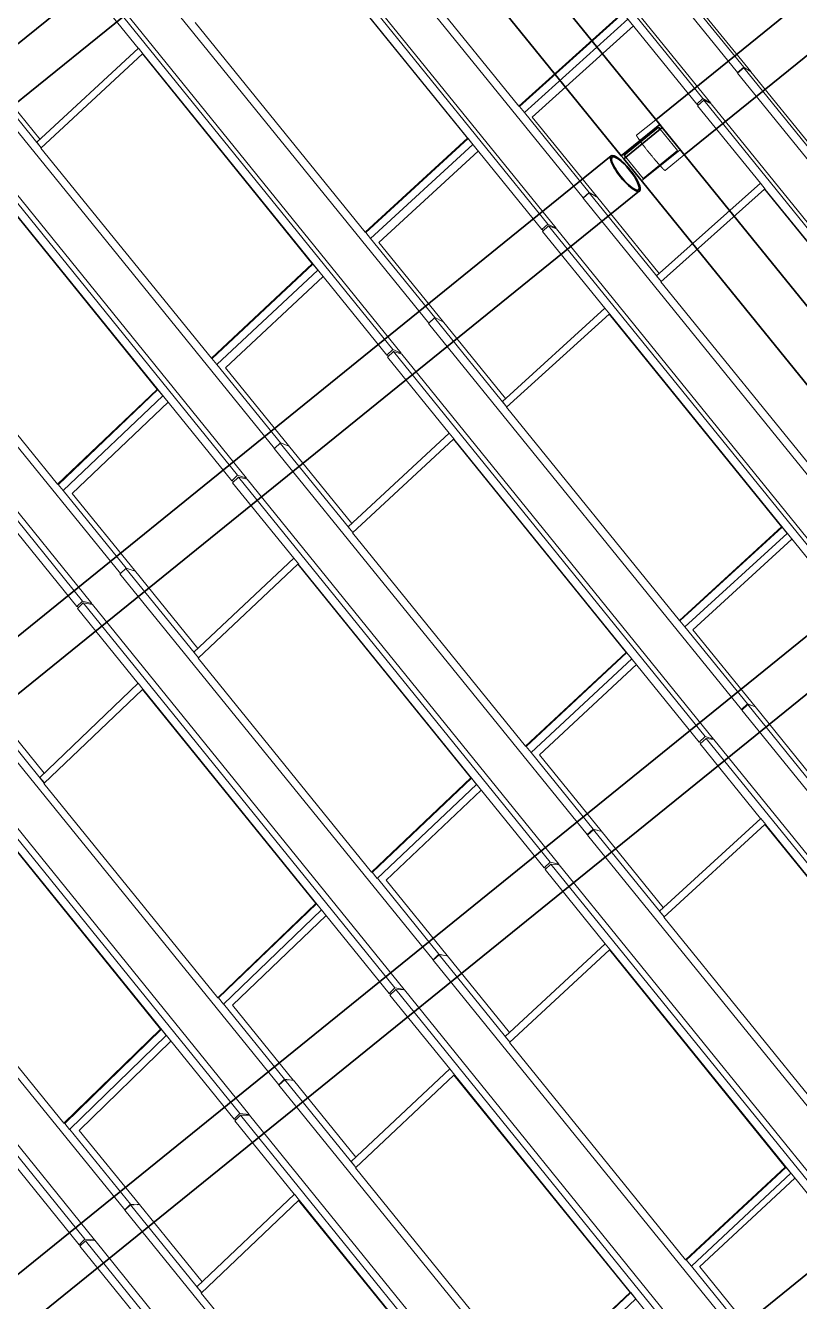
# Model space of a CAD drawing. Header units: millimetres. Extents: x 834681283 to 835686922, y 817551134 to 819407044.
# Drawn here: x 835555732 to 835560409, y 818160300 to 818168017 of the extents above; entities that cross this region are included whole.
import ezdxf

# ---------------------------------------------------------------- set-up
doc = ezdxf.new("R2010")
doc.units = ezdxf.units.MM
doc.header["$LTSCALE"] = 1200
doc.header["$MEASUREMENT"] = 0
doc.linetypes.add('P01-MAGP-P-RF$0$P01_MS_01_N1-FloorPlan-PART2OFUPPERROOFSETTINGOUT$0$BH DASHED2', pattern=[3, 2, -1])
doc.linetypes.add('P01-MAGP-P-RF$0$PHANTOM', pattern=[2.5, 1.25, -0.25, 0.25, -0.25, 0.25, -0.25])
doc.layers.add('P01-MAAN-P-EVA$0$HATCH', color=9, linetype='Continuous')
for name, color, linetype, lineweight in [('P01-MAGP-P-RF$0$MMH053__', 253, 'P01-MAGP-P-RF$0$PHANTOM', 40), ('P01-MAGP-P-RF$0$P01_MS_01_N1-FloorPlan-PART2OFUPPERROOFSETTINGOUT$0$S-BEAM', 253, 'Continuous', 35), ('P01-MAGP-P-RF$0$P01_MS_01_N1-FloorPlan-PART2OFUPPERROOFSETTINGOUT$0$S-BEAM-HIDN', 253, 'P01-MAGP-P-RF$0$P01_MS_01_N1-FloorPlan-PART2OFUPPERROOFSETTINGOUT$0$BH DASHED2', 18), ('P01-MAGP-P-RF$0$ROOF MESH HALF TONE$0$A-GLAZ', 253, 'Continuous', 9), ('P01-MAGP-P-RF$0$ROOF MESH HALF TONE$0$A-MASS', 253, 'Continuous', 9)]:
    doc.layers.add(name, color=color, linetype=linetype, lineweight=lineweight)

# ---------------------------------------------------------------- blocks, each defined once
blk = doc.blocks.new('P01-MAAN-P-EVA')
at = {"layer": 'P01-MAAN-P-EVA$0$HATCH', "ltscale": 0.1}
h = blk.add_hatch(dxfattribs=at)
h.set_pattern_fill('_USER', color=240, scale=1000, angle=45, pattern_type=0)
h.set_pattern_definition([(45, (305980.4, 20741.3), (-707.1067812, 707.1067812), [])])
edge = h.paths.add_edge_path()
edge.add_arc((835502969.3, 818186018.3), 4500, 18.1416, 95.30201, ccw=False)
edge.add_line((835507245.6, 818187419.4), (835513826.1, 818167335.8))
edge.add_line((835513826.1, 818167335.8), (835519853.5, 818081117.4))
edge.add_line((835519853.5, 818081117.4), (835555459.1, 818083606.6))
edge.add_line((835555459.1, 818083606.6), (835554354.4, 818076435.4))
edge.add_line((835554354.4, 818076435.4), (835558875.4, 818029487.4))
edge.add_line((835558875.4, 818029487.4), (835556388.4, 818026956.4))
edge.add_line((835556388.4, 818026956.4), (835549241.4, 818025790.4))
edge.add_line((835549241.4, 818025790.4), (835542188.5, 818025211.5))
edge.add_line((835542188.5, 818025211.5), (835547193.3, 818041026.5))
edge.add_line((835547193.3, 818041026.5), (835547200.6, 818060157.3))
edge.add_line((835547200.6, 818060157.3), (835535036.1, 818059317.4))
edge.add_line((835535036.1, 818059317.4), (835534275.3, 818070335.1))
edge.add_line((835534275.3, 818070335.1), (835535439, 818078697.5))
edge.add_line((835535439, 818078697.5), (835516606.1, 818077380.9))
edge.add_line((835516606.1, 818077380.9), (835515458.7, 818093794.4))
edge.add_line((835515458.7, 818093794.4), (835500714.4, 818090319.3))
edge.add_line((835500714.4, 818090319.3), (835485194.4, 818159526.3))
edge.add_line((835485194.4, 818159526.3), (835497824.4, 818169113.3))
edge.add_line((835497824.4, 818169113.3), (835508718.9, 818171681.2))
edge.add_line((835508718.9, 818171681.2), (835502553.5, 818190499))
blk = doc.blocks.new('P01-MAGP-P-RF$0$P01_MS_01_N1-FloorPlan-PART2OFUPPERROOFSETTINGOUT$0$Circular Hollow Sections - CHS273x10_PSB97-8447235-PART 2 OF  UPPER ROOF SETTING OUT')
at = {"layer": 'P01-MAGP-P-RF$0$P01_MS_01_N1-FloorPlan-PART2OFUPPERROOFSETTINGOUT$0$S-BEAM'}
for p, q in [((31760.4, 51143.9), (24712.4, 46208.8)), ((24869, 45985.2), (31916.9, 50920.3))]:
    blk.add_line(p, q, dxfattribs=at)
for centre, major_axis, start_param, end_param in [((31838.7, 51032.1), (-78.3, 111.8), 0, 3.141593), ((31838.7, 51032.1), (-72.6, 103.6), 0, 3.141593), ((31838.7, 51032.1), (-78.3, 111.8), 3.141593, 6.283185), ((31838.7, 51032.1), (-72.6, 103.6), 3.141593, 6.283185), ((24790.7, 46097), (-78.3, 111.8), 0, 3.141593)]:
    blk.add_ellipse(centre, major_axis=major_axis, ratio=0.273097, start_param=start_param, end_param=end_param, dxfattribs=at)
blk = doc.blocks.new('P01-MAGP-P-RF$0$P01_MS_01_N1-FloorPlan-PART2OFUPPERROOFSETTINGOUT$0$Circular Hollow Sections - CHS273x10_PSB97-8466869-PART 2 OF  UPPER ROOF SETTING OUT')
at = {"layer": 'P01-MAGP-P-RF$0$P01_MS_01_N1-FloorPlan-PART2OFUPPERROOFSETTINGOUT$0$S-BEAM'}
for p, q in [((33522, 48715.1), (26453.1, 43765.4)), ((26609.7, 43541.8), (33678.6, 48491.4))]:
    blk.add_line(p, q, dxfattribs=at)
for centre, major_axis, start_param, end_param in [((33723.1, 48689.3), (-78.3, 111.8), 1.024472, 1.253556), ((33723.1, 48689.3), (-72.6, 103.6), 0.979495, 1.22898), ((33723.1, 48689.3), (-72.6, 103.6), 5.054205, 5.303691), ((33723.1, 48689.3), (-78.3, 111.8), 5.02963, 5.258714), ((26531.4, 43653.6), (-78.3, 111.8), 0, 3.141593)]:
    blk.add_ellipse(centre, major_axis=major_axis, ratio=0.284904, start_param=start_param, end_param=end_param, dxfattribs=at)
at = {"layer": 'P01-MAGP-P-RF$0$P01_MS_01_N1-FloorPlan-PART2OFUPPERROOFSETTINGOUT$0$S-BEAM-HIDN'}
for p, q in [((33644.8, 48801.1), (33522, 48715.1)), ((33678.6, 48491.5), (33801.4, 48577.4))]:
    blk.add_line(p, q, dxfattribs=at)
for major_axis, start_param, end_param in [((-78.3, 111.8), 0, 1.024107), ((-72.6, 103.6), 0, 0.979101), ((-78.3, 111.8), 5.259078, 6.283185), ((-72.6, 103.6), 5.304084, 6.283185), ((-78.3, 111.8), 1.25392, 3.141593), ((-72.6, 103.6), 1.229374, 3.141593), ((-72.6, 103.6), 3.141593, 5.053811), ((-78.3, 111.8), 3.141593, 5.029265)]:
    blk.add_ellipse((33723.1, 48689.3), major_axis=major_axis, ratio=0.284904, start_param=start_param, end_param=end_param, dxfattribs=at)
blk = doc.blocks.new('P01-MAGP-P-RF$0$ROOF MESH HALF TONE')
at = {"layer": 'P01-MAGP-P-RF$0$ROOF MESH HALF TONE$0$A-GLAZ', "lineweight": 5}
for p, q in [((29113.9, 56513.1), (30838.2, 54051.6)), ((28901.5, 56362.8), (30618.1, 53909.7)), ((30663.5, 53878.3), (28947, 56331.4)), ((28129.8, 55822.8), (29854.7, 53361)), ((29243, 55788.4), (30579, 53879.2)), ((27914.8, 55670.5), (29630.4, 53218.1)), ((29678.3, 53189.7), (27962.7, 55642)), ((29506.4, 53941.5), (28573.2, 55273.4)), ((27145.8, 55132.6), (28871.7, 52670)), ((28249, 55103.3), (29182, 53769.6)), ((28253, 55100.9), (29591.7, 53187.4)), ((26889.3, 54946.9), (27235.7, 54451.5)), ((26927.5, 54977.8), (28642.4, 52525.8)), ((28692.7, 52500.5), (26977.9, 54952.6)), ((28525.7, 53246.2), (27589.7, 54581.7)), ((30517.9, 54595.5), (30877.7, 54081.9)), ((30560.9, 54561.7), (30918.1, 54051.8)), ((26162.2, 54442.2), (27888.8, 51979.3)), ((26203.3, 54469.1), (26608.2, 53891.5)), ((26250.3, 54448.5), (26604.8, 53942.9)), ((26584.6, 53926.6), (27236.3, 54451.9)), ((26606.4, 53890), (27258.2, 54415.3)), ((27263.1, 54413.7), (27236.3, 54451.9)), ((27262.5, 54413.2), (27258.2, 54415.3)), ((27258.2, 54415.3), (28193.7, 53077.6)), ((27260.7, 54411.8), (27263.1, 54413.7)), ((27262.5, 54413.2), (28604.1, 52494.8)), ((30170, 54460.8), (29506.4, 53941.5)), ((29510.3, 53938.8), (30173.9, 54458.1)), ((29536.4, 53900.5), (30200, 54419.7)), ((30230.6, 54377), (29582.2, 53869.7)), ((25939.8, 54285), (27654.3, 51832.9)), ((27707, 51811), (25992.6, 54263.1)), ((30838.2, 54051.6), (30877.7, 54081.9)), ((30877.8, 54078.7), (30838.4, 54048.6)), ((30838.4, 54048.6), (32561, 51589.2)), ((30877.7, 54081.9), (30918.1, 54050.3)), ((30893.8, 54068), (30877.8, 54078.7)), ((30877.8, 54078.7), (31272.6, 53515.1)), ((30918.4, 54051.6), (30915.5, 54053.6)), ((30918.4, 54051.6), (31261.8, 53561.3)), ((26584.6, 53926.6), (26608.8, 53891.9)), ((27545.4, 52550.6), (26606.4, 53890)), ((29510.3, 53938.8), (29506.4, 53941.5)), ((29509.8, 53938.5), (29510.2, 53938.8)), ((29509.8, 53938.5), (29536.4, 53900.5)), ((29536.9, 53900.8), (29893.8, 53391.5)), ((29582.2, 53869.7), (29936, 53364.7)), ((30579, 53879.2), (30618.1, 53909.7)), ((30588.6, 53872.5), (30579, 53879.2)), ((30622.6, 53898.9), (30583.5, 53868.6)), ((30583.5, 53868.6), (30929.3, 53374.6)), ((30618.1, 53909.7), (30663.5, 53878.3)), ((30666, 53874.2), (30622.6, 53898.9)), ((30622.6, 53898.9), (32340.8, 51444)), ((32384.2, 51419.3), (30666, 53874.2)), ((25179.1, 53751.8), (26906.1, 51288.9)), ((26267.2, 53727), (27205.5, 52385)), ((26271.7, 53725.2), (27616.5, 51801.8)), ((29182, 53769.6), (28525.7, 53246.2)), ((28529.8, 53243.8), (29186, 53767.2)), ((28555.9, 53205.2), (29212.2, 53728.6)), ((29186, 53767.2), (29182, 53769.6)), ((29212.2, 53728.6), (29185.5, 53766.8)), ((29242.4, 53686.6), (28604.2, 53177.5)), ((24952, 53592.1), (26666.4, 51139.7)), ((26721.3, 51121.1), (25007, 53573.5)), ((29893.1, 53388.9), (29854.1, 53358.6)), ((29854.1, 53358.6), (31577.4, 50898.6)), ((29854.7, 53361), (29893.8, 53391.5)), ((29903.8, 53382.9), (29893.1, 53388.9)), ((29893.1, 53388.9), (30289.5, 52823.1)), ((29893.8, 53391.5), (29935.9, 53362.6)), ((29936.4, 53364.6), (29932.8, 53366.5)), ((29936.4, 53364.6), (30281.6, 52871.7)), ((30265, 52858.8), (30929.6, 53374.8)), ((30288.1, 52822), (30952.7, 53338)), ((30956.7, 53336.1), (30929.6, 53374.8)), ((30956.4, 53335.9), (30952.7, 53338)), ((30952.7, 53338), (31901.1, 51982.7)), ((30956.5, 53335.7), (30956.4, 53335.9)), ((30956.5, 53335.6), (32301.7, 51413.6)), ((26565.5, 51855.2), (25623.3, 53198.8)), ((28529.8, 53243.8), (28525.7, 53246.2)), ((28529.2, 53243.3), (28529.7, 53243.8)), ((28529.2, 53243.3), (28555.9, 53205.2)), ((28556.5, 53205.6), (28910.4, 52700.8)), ((28604.2, 53177.5), (28954.3, 52678)), ((29591.7, 53187.4), (29630.4, 53218.1)), ((29602.7, 53180.8), (29591.7, 53187.4)), ((29634.9, 53206.3), (29596.3, 53175.7)), ((29596.3, 53175.7), (29938.9, 52686.2)), ((29630.4, 53218.1), (29678.3, 53189.7)), ((29681.3, 53184.6), (29634.9, 53206.3)), ((29634.9, 53206.3), (31352.2, 50752)), ((29678.3, 53189.7), (29675.4, 53187.4)), ((31398.6, 50730.3), (29681.3, 53184.6)), ((25281, 53036.8), (26629.1, 51108.5)), ((28193.7, 53077.6), (27545.4, 52550.6)), ((27549.7, 52548.5), (28198, 53075.5)), ((27575.9, 52509.7), (28224.2, 53036.8)), ((28198, 53075.5), (28193.7, 53077.6)), ((28224.2, 53036.8), (28197.4, 53075)), ((28254.1, 52995.4), (27626.7, 52485.3)), ((30265, 52858.8), (30289.9, 52823.3)), ((31238.1, 51465.9), (30288.1, 52822)), ((28870, 52668.5), (30594.2, 50208)), ((28871.7, 52670), (28910.4, 52700.8)), ((28908.6, 52699.1), (28888.7, 52683.3)), ((28908.6, 52699.1), (29306.7, 52131)), ((28910.4, 52700.8), (28954.4, 52674.9)), ((28954.7, 52677.8), (28950.6, 52679.7)), ((28954.7, 52677.8), (29301.8, 52182.4)), ((29282.2, 52166.9), (29939.2, 52686.5)), ((29305, 52129.6), (29962, 52649.2)), ((29966.4, 52647.7), (29939.2, 52686.5)), ((29966, 52647.4), (29962, 52649.2)), ((29962, 52649.2), (30911.8, 51291.9)), ((29966.2, 52647.1), (29966, 52647.4)), ((29966.2, 52647.1), (31313.6, 50721.4)), ((27549.7, 52548.5), (27545.4, 52550.6)), ((27549.1, 52548), (27549.7, 52548.4)), ((27549.1, 52548), (27575.9, 52509.7)), ((27576.6, 52510.2), (27927, 52010.3)), ((27626.7, 52485.3), (27973.1, 51991.2)), ((28604.1, 52494.8), (28642.4, 52525.8)), ((28616.2, 52488.8), (28604.1, 52494.8)), ((28646.8, 52513.5), (28608.7, 52482.7)), ((28608.7, 52482.7), (28948.1, 51997.5)), ((28642.4, 52525.8), (28692.7, 52500.5)), ((28696, 52495), (28646.8, 52513.5)), ((28646.8, 52513.5), (30363.6, 50059.3)), ((28692.7, 52500.5), (28689.1, 52497.6)), ((30412.8, 50040.8), (28696, 52495)), ((27205.5, 52385), (26565.5, 51855.2)), ((26570, 51853.3), (27210, 52383.1)), ((26596.2, 51814.4), (27236.3, 52344.3)), ((27210, 52383.1), (27205.5, 52385)), ((27236.3, 52344.3), (27209.4, 52382.6)), ((27265.7, 52303.5), (26649.4, 51793.3)), ((29282.2, 52166.9), (29307.1, 52131.3)), ((30256.8, 50771.3), (29305, 52129.6)), ((27886.5, 51978.4), (29611.2, 49517.6)), ((27888.8, 51979.3), (27927, 52010.3)), ((27925, 52008.6), (28324, 51439.3)), ((27927, 52010.3), (27970.9, 51988.6)), ((27973.5, 51991.1), (27968.5, 51992.9)), ((27973.5, 51991.1), (28322.2, 51493.6)), ((28299.5, 51475.3), (28948.5, 51997.9)), ((28322, 51437.7), (28971.1, 51960.2)), ((28975.7, 51959), (28948.5, 51997.9)), ((28975.3, 51958.7), (28971.1, 51960.2)), ((28971.1, 51960.2), (29922.4, 50600.3)), ((28973.3, 51957.1), (28975.7, 51959)), ((28975.5, 51958.3), (28975.3, 51958.7)), ((28975.5, 51958.3), (30325.5, 50028.6)), ((26570, 51853.3), (26565.5, 51855.2)), ((26569.3, 51852.8), (26569.9, 51853.3)), ((26569.3, 51852.8), (26596.2, 51814.4)), ((26596.9, 51814.9), (26943.9, 51320)), ((26649.4, 51793.3), (26992.2, 51304.5)), ((27616.5, 51801.8), (27654.3, 51832.9)), ((27629.2, 51796.5), (27616.5, 51801.8)), ((27658.5, 51820.6), (27620.9, 51789.7)), ((27620.9, 51789.7), (27957.4, 51308.6)), ((27654.3, 51832.9), (27707, 51811)), ((27710.4, 51805.2), (27658.5, 51820.6)), ((27658.5, 51820.6), (29375, 49366.3)), ((27707, 51811), (27702.8, 51807.5)), ((29426.9, 49351), (27710.4, 51805.2)), ((28299.5, 51475.3), (28324.5, 51439.6)), ((29275.8, 50076.8), (28322, 51437.7)), ((26943.9, 51320), (26991.1, 51300.8)), ((26903.5, 51288.4), (28628.5, 48827.6)), ((26906.1, 51288.9), (26941.8, 51318.3)), ((26941.8, 51318.3), (27341.5, 50748.1)), ((26992.7, 51304.4), (26986.7, 51306.1)), ((26992.7, 51304.4), (27342.6, 50805.3)), ((27316.9, 50784.3), (27957.8, 51308.9)), ((27339.3, 50746.3), (27980.2, 51270.9)), ((27985.1, 51270), (27957.8, 51308.9)), ((27984.6, 51269.6), (27980.2, 51270.9)), ((27980.2, 51270.9), (28933.3, 49908.2)), ((27982.4, 51267.8), (27985.1, 51270)), ((27984.9, 51269.3), (27984.6, 51269.6)), ((27984.9, 51269.2), (29337.4, 49335.5)), ((30911.8, 51291.9), (30256.8, 50771.3)), ((30260.7, 50769.5), (30915.7, 51290.1)), ((30287.5, 50730.4), (30942.5, 51250.9)), ((30915.7, 51290.1), (30911.8, 51291.9)), ((30942.5, 51250.9), (30915.3, 51289.7)), ((30969.1, 51213.8), (30334.1, 50709.2)), ((26629.1, 51108.5), (26666.4, 51139.7)), ((26642, 51104.1), (26629.1, 51108.5)), ((26670.3, 51127.7), (26633.1, 51096.8)), ((26633.1, 51096.8), (26967, 50619.4)), ((26666.4, 51139.7), (26721.3, 51121.1)), ((26724.5, 51115.4), (26670.3, 51127.7)), ((26670.3, 51127.7), (28386.8, 48673.3)), ((26721.3, 51121.1), (26716.6, 51117.2)), ((28441, 48661), (26724.5, 51115.4)), ((27316.9, 50784.3), (27342, 50748.5)), ((28295.2, 49382.7), (27339.3, 50746.3)), ((30260.7, 50769.5), (30256.8, 50771.3)), ((30260.3, 50769.2), (30260.7, 50769.4)), ((30260.3, 50769.2), (30287.5, 50730.4)), ((30287.9, 50730.7), (30632.8, 50238.5)), ((30334.2, 50709.2), (30676.7, 50220.4)), ((25958.9, 50628.5), (26359.2, 50057.5)), ((25921, 50598.6), (27646.1, 48138)), ((26012.1, 50617.7), (26362.8, 50117.4)), ((26334.5, 50093.8), (26967.4, 50619.7)), ((26356.7, 50055.5), (26989.7, 50581.4)), ((26994.8, 50580.7), (26967.4, 50619.7)), ((26994.3, 50580.3), (26989.7, 50581.4)), ((26989.7, 50581.4), (27944.7, 49215.7)), ((26994.3, 50580.3), (28349.6, 48642.4)), ((29922.4, 50600.3), (29275.8, 50076.8)), ((29280, 50075.3), (29926.6, 50598.7)), ((29306.8, 50036), (29953.4, 50559.5)), ((29926.6, 50598.7), (29922.4, 50600.3)), ((29953.4, 50559.5), (29926.2, 50598.4)), ((29979.7, 50522.8), (29356.3, 50018.1)), ((25682.3, 50435.1), (27398.9, 47980.4)), ((27455.2, 47970.9), (25738.7, 50425.6)), ((30594.2, 50208), (30632.8, 50238.5)), ((30597.9, 50206.2), (30594.2, 50208)), ((30633.7, 50234.3), (30595, 50204)), ((30595, 50204), (32317.7, 47745)), ((30632.8, 50238.5), (30673.2, 50219.9)), ((30656.8, 50226.8), (30633.7, 50234.3)), ((30633.7, 50234.3), (31021.8, 49680.3)), ((30677.1, 50220.2), (30671.1, 50222.2)), ((30677.1, 50220.2), (31017.7, 49734.1)), ((26334.5, 50093.8), (26359.6, 50057.9)), ((27314.6, 48689.2), (26356.7, 50055.5)), ((29280, 50075.3), (29275.8, 50076.8)), ((29279.6, 50074.9), (29280, 50075.2)), ((29279.6, 50074.9), (29306.8, 50036)), ((29307.3, 50036.4), (29649.3, 49548.4)), ((29356.4, 50018.1), (29695.8, 49533.7)), ((30325.5, 50028.6), (30363.6, 50059.3)), ((30337.4, 50024), (30325.5, 50028.6)), ((30368, 50048.3), (30329.8, 50018)), ((30329.8, 50018), (30663.1, 49541.7)), ((30363.6, 50059.3), (30412.8, 50040.8)), ((30414.7, 50037.1), (30368, 50048.3)), ((30368, 50048.3), (32086.5, 47592.5)), ((30412.8, 50040.8), (30409.7, 50038.3)), ((32133.3, 47581.2), (30414.7, 50037.1)), ((24938.8, 49909), (26663.8, 47448.7)), ((25999.7, 49891.6), (26956.6, 48523.2)), ((26005.2, 49889.9), (27362.2, 47949.4)), ((28933.3, 49908.2), (28295.2, 49382.7)), ((28299.6, 49381.4), (28937.8, 49906.9)), ((28326.4, 49342.1), (28964.6, 49867.5)), ((28937.8, 49906.9), (28933.3, 49908.2)), ((28964.6, 49867.5), (28937.3, 49906.5)), ((28990.6, 49831.3), (28378.6, 49327.3)), ((24694.5, 49742.6), (26411.3, 47287.7)), ((26469.5, 47280.8), (24752.8, 49735.7)), ((29611.2, 49517.6), (29649.3, 49548.4)), ((29649.8, 49544.5), (29611.6, 49514.1)), ((29649.3, 49548.4), (29691.2, 49532.9)), ((29671.5, 49539.4), (29649.8, 49544.5)), ((29649.8, 49544.5), (30039.3, 48988.6)), ((29614.5, 49516.4), (29611.2, 49517.6)), ((29611.6, 49514.1), (31334.6, 47055.1)), ((29696.3, 49533.6), (29688.9, 49535.3)), ((29696.3, 49533.6), (30038.4, 49045.3)), ((30013.8, 49025.7), (30663.4, 49541.9)), ((30037.1, 48986.9), (30686.7, 49503.1)), ((30691, 49502.4), (30663.4, 49541.9)), ((30690.7, 49502.2), (30686.7, 49503.1)), ((30686.7, 49503.1), (31654.5, 48120.2)), ((30688.6, 49500.5), (30691, 49502.4)), ((30690.9, 49502), (30690.7, 49502.2)), ((30690.9, 49502), (32048.3, 47562.1)), ((26334, 47996.3), (25374.3, 49365.2)), ((28299.6, 49381.4), (28295.2, 49382.7)), ((28299.1, 49381), (28299.6, 49381.4)), ((28299.1, 49381), (28326.4, 49342.1)), ((28326.9, 49342.5), (28666.1, 48858.5)), ((28378.6, 49327.3), (28715.3, 48847.1)), ((29337.4, 49335.5), (29375, 49366.3)), ((29349.8, 49331.8), (29337.4, 49335.5)), ((29379.2, 49355.5), (29341.5, 49325.1)), ((29341.5, 49325.1), (29672.6, 48851.8)), ((29375, 49366.3), (29426.9, 49351)), ((29428.8, 49347.2), (29379.2, 49355.5)), ((29379.2, 49355.5), (31097.7, 46899.5)), ((29426.9, 49351), (29423.4, 49348.1)), ((31147.3, 46891.2), (29428.8, 49347.2)), ((25015.4, 49200.9), (26375, 47256.7)), ((27944.7, 49215.7), (27314.6, 48689.2)), ((27319.2, 48688.2), (27949.3, 49214.7)), ((27346.1, 48648.8), (27976.2, 49175.3)), ((27949.3, 49214.7), (27944.7, 49215.7)), ((27976.2, 49175.3), (27948.9, 49214.3)), ((28001.9, 49139.5), (27400.6, 48637)), ((30013.8, 49025.7), (30039.6, 48988.8)), ((31006.4, 47603.6), (30037.1, 48986.9)), ((28628.5, 48827.6), (28666.1, 48858.5)), ((28666.4, 48855), (28628.7, 48824.6)), ((28666.1, 48858.5), (28708.9, 48846.2)), ((28687.9, 48851.5), (28666.4, 48855)), ((28666.4, 48855), (29057, 48297.5)), ((29031.5, 48334.7), (29672.9, 48852)), ((29700.6, 48812.5), (29672.9, 48852)), ((28631.5, 48826.8), (28628.5, 48827.6)), ((28628.7, 48824.6), (30351.7, 46365.6)), ((28715.8, 48847), (28706.6, 48848.5)), ((28715.8, 48847), (29059.2, 48357)), ((29054.7, 48295.6), (29696.1, 48812.9)), ((29700.3, 48812.2), (29696.1, 48812.9)), ((29696.1, 48812.9), (30664.8, 47428.5)), ((29700.5, 48812.1), (29700.3, 48812.2)), ((29700.5, 48812), (31060, 46869.1)), ((27319.2, 48688.2), (27314.6, 48689.2)), ((27318.8, 48687.8), (27319.2, 48688.1)), ((27318.8, 48687.8), (27346.1, 48648.8)), ((27346.6, 48649.1), (27683.2, 48169)), ((27400.7, 48637), (27734.8, 48160.5)), ((28349.6, 48642.4), (28386.8, 48673.3)), ((28362.2, 48639.5), (28349.6, 48642.4)), ((28390.7, 48662.8), (28353.4, 48632.3)), ((28353.4, 48632.3), (28682.7, 48161.8)), ((28386.8, 48673.3), (28441, 48661)), ((28442.8, 48657.2), (28390.7, 48662.8)), ((28390.7, 48662.8), (30109.1, 46206.7)), ((28441, 48661), (28437.2, 48657.8)), ((30161.3, 46201.1), (28442.8, 48657.2)), ((26956.6, 48523.2), (26334, 47996.3)), ((26338.8, 47995.5), (26961.5, 48522.4)), ((26365.8, 47956.1), (26988.4, 48483)), ((26961.5, 48522.4), (26956.6, 48523.2)), ((26988.4, 48483), (26961, 48522.1)), ((27013.8, 48447.6), (26422.4, 47947.1)), ((29031.5, 48334.7), (29057.3, 48297.7)), ((30024.9, 46910.9), (29054.7, 48295.6)), ((27646.1, 48138), (27683.2, 48169)), ((27683.4, 48165.7), (27646.2, 48135.2)), ((27683.2, 48169), (27726.5, 48159.5)), ((27705.3, 48163.5), (27683.4, 48165.7)), ((27683.4, 48165.7), (28075, 47607)), ((27735.4, 48160.4), (27724.3, 48161.5)), ((27735.4, 48160.4), (28079.7, 47669)), ((28049.3, 47644.1), (28682.9, 48162)), ((28710.6, 48122.4), (28682.9, 48162)), ((27648.9, 48137.4), (27646.1, 48138)), ((27646.2, 48135.2), (29369.2, 45676.4)), ((28072.3, 47604.8), (28705.9, 48122.6)), ((28710.4, 48122.2), (28705.9, 48122.6)), ((28705.9, 48122.6), (29675.6, 46736.8)), ((28710.5, 48122), (28710.4, 48122.2)), ((28710.5, 48122), (30071.9, 46176.2)), ((26338.8, 47995.5), (26334, 47996.3)), ((26338.4, 47995.2), (26338.8, 47995.5)), ((26338.4, 47995.2), (26365.8, 47956.1)), ((26366.2, 47956.4), (26700.5, 47479.7)), ((26422.5, 47947.1), (26754.3, 47473.9)), ((27362.2, 47949.4), (27398.9, 47980.4)), ((27374.7, 47947.3), (27362.2, 47949.4)), ((27402.5, 47970.3), (27365.7, 47939.9)), ((27365.7, 47939.9), (27693.2, 47471.7)), ((27398.9, 47980.4), (27455.2, 47970.9)), ((27456.9, 47967.2), (27402.5, 47970.3)), ((27402.5, 47970.3), (29121, 45514.1)), ((27455.2, 47970.9), (27451.2, 47967.5)), ((29175.4, 45511), (27456.9, 47967.2)), ((28049.3, 47644.1), (28075.2, 47607.2)), ((29043.6, 46218.8), (28072.3, 47604.8)), ((26663.8, 47448.7), (26700.5, 47479.7)), ((26700.7, 47476.6), (26663.9, 47446.2)), ((26700.5, 47479.7), (26743.9, 47472.7)), ((26723.9, 47475.4), (26700.7, 47476.6)), ((26700.7, 47476.6), (27092.9, 46916.9)), ((26754.9, 47473.8), (26741.9, 47474.5)), ((26754.9, 47473.8), (27100.1, 46981.3)), ((27067.3, 46954.1), (27693.5, 47471.9)), ((27721.2, 47432.3), (27693.5, 47471.9)), ((26666.4, 47448.3), (26663.8, 47448.7)), ((26663.9, 47446.2), (28386.9, 44987.5)), ((27090.1, 46914.5), (27716.3, 47432.3)), ((27721, 47432.1), (27716.3, 47432.3)), ((27716.3, 47432.3), (28686.9, 46045.1)), ((27721, 47432.1), (29084.2, 45483.7)), ((30664.8, 47428.5), (30024.9, 46910.9)), ((30029.1, 46910.2), (30669, 47427.8)), ((30056.6, 46870.4), (30696.4, 47388.1)), ((30669, 47427.8), (30664.8, 47428.5)), ((30696.4, 47388.1), (30668.7, 47427.6)), ((30718.2, 47357.5), (30106.3, 46862.5)), ((26375, 47256.7), (26411.3, 47287.7)), ((26387.3, 47255.2), (26375, 47256.7)), ((26414.7, 47278.1), (26378.3, 47247.6)), ((26378.3, 47247.6), (26704.3, 46781.6)), ((26411.3, 47287.7), (26469.5, 47280.8)), ((26471.1, 47277.2), (26414.7, 47278.1)), ((26414.7, 47278.1), (28133.2, 44821.8)), ((26469.5, 47280.8), (26465.5, 47277.3)), ((28189.6, 44820.9), (26471.1, 47277.2)), ((27067.3, 46954.1), (27093.2, 46917.1)), ((28062.3, 45527.2), (27090.1, 46914.5)), ((30029.1, 46910.2), (30024.9, 46910.9)), ((30028.9, 46910), (30029.1, 46910.2)), ((30028.9, 46910), (30056.6, 46870.4)), ((30056.9, 46870.7), (30389.4, 46396.1)), ((30106.4, 46862.5), (30437.7, 46389.6)), ((29675.6, 46736.8), (29043.6, 46218.8)), ((29048, 46218.3), (29680, 46736.3)), ((29075.5, 46178.5), (29707.5, 46696.5)), ((29680, 46736.3), (29675.6, 46736.8)), ((29707.5, 46696.5), (29679.8, 46736.1))]:
    blk.add_line(p, q, dxfattribs=at)
at = {"layer": 'P01-MAGP-P-RF$0$ROOF MESH HALF TONE$0$A-MASS', "lineweight": 5}
for points, knots in [([(26562.4, 74606.9), (26761.6, 74322.5), (27146.8, 73772.4), (27692.3, 72993.3), (28212.8, 72249.9), (28631.9, 71651.3), (28962.1, 71179.8), (29208.1, 70828.5), (29453.3, 70478.3), (29657.8, 70186.2), (29821.5, 69952.4), (29985.3, 69718.5), (30190.2, 69425.9), (30436.3, 69074.4), (30682.7, 68722.5), (30929.4, 68370.1), (31135.3, 68076.1), (31300.2, 67840.6), (31423.9, 67663.9), (31547.8, 67487), (31671.8, 67310), (31795.8, 67132.8), (31961.4, 66896.4), (32251.5, 66482.1), (32583.9, 66007.3), (32917.4, 65531), (33168.1, 65173), (33419.4, 64814.1), (33671.2, 64454.5), (33923.7, 64093.9), (34261.1, 63612), (34684.6, 63007.2), (35195.7, 62277.2), (35709.9, 61542.9), (36227.4, 60803.8), (36922.1, 59811.8), (37624.1, 58809.1), (38334.4, 57794.7), (39050.5, 56772), (39956.9, 55477.6), (40879.8, 54159.6), (41628.8, 53089.9), (42196.1, 52279.7), (42769, 51461.4), (43346.6, 50636.6), (43927.9, 49806.4), (44511.9, 48972.4), (45097.7, 48135.7), (45684.5, 47297.8), (46271.1, 46459.9), (46856.8, 45623.5), (47441.5, 44788.5), (48219.3, 43677.6), (49188.3, 42293.7), (50151.9, 40917.6), (50919, 39822), (51683.6, 38730.1), (52634.7, 37371.8), (53768.6, 35752.4), (54707.5, 34411.5), (55455.1, 33343.8), (56014, 32545.6), (56571.2, 31749.9), (57126.6, 30956.6), (57680.4, 30165.8), (58140.4, 29508.9), (58507.6, 28984.5), (58736.7, 28657.3), (58919.8, 28395.8), (59057, 28199.8), (59194.1, 28004), (59331.1, 27808.3), (59468, 27612.8), (59650.5, 27352.3), (59878.2, 27027), (60151.1, 26637.3), (60514.4, 26118.4), (60967.6, 25471.3), (61509.7, 24697), (62050.3, 23925), (62589.3, 23155.2), (63126.7, 22387.7), (63662.6, 21622.4), (64196.9, 20859.3), (64729.7, 20098.3), (65261.1, 19339.5), (65702.6, 18708.9), (66055.1, 18205.5), (66319.1, 17828.4), (66582.8, 17451.9), (66846.1, 17075.9), (67109.2, 16700.1), (67459.9, 16199.2), (67898.8, 15572.4), (68427.7, 14817.1), (68960.2, 14056.5), (69498, 13288.5), (70223.9, 12251.9), (71151.7, 10926.9), (71923.6, 9824.4), (72319, 9259.7)], [0, 0, 0, 0, 0.011905, 0.02381, 0.035714, 0.047619, 0.053571, 0.059524, 0.065476, 0.071429, 0.074405, 0.077381, 0.083333, 0.089286, 0.095238, 0.10119, 0.107143, 0.110119, 0.113095, 0.116071, 0.119048, 0.122024, 0.125, 0.130952, 0.142857, 0.14881, 0.154762, 0.160714, 0.166667, 0.172619, 0.178571, 0.190476, 0.202381, 0.214286, 0.22619, 0.238095, 0.261905, 0.27381, 0.285714, 0.309524, 0.333333, 0.345238, 0.357143, 0.369048, 0.380952, 0.392857, 0.404762, 0.416667, 0.428571, 0.440476, 0.452381, 0.464286, 0.47619, 0.5, 0.52381, 0.535714, 0.547619, 0.571429, 0.595238, 0.619048, 0.630952, 0.642857, 0.654762, 0.666667, 0.678571, 0.690476, 0.696429, 0.702381, 0.705357, 0.708333, 0.71131, 0.714286, 0.717262, 0.720238, 0.72619, 0.732143, 0.738095, 0.75, 0.761905, 0.77381, 0.785714, 0.797619, 0.809524, 0.821429, 0.833333, 0.845238, 0.857143, 0.863095, 0.869048, 0.875, 0.880952, 0.886905, 0.892857, 0.904762, 0.916667, 0.928571, 0.940476, 0.952381, 0.97619, 1, 1, 1, 1]), ([(72319, 9259.7), (72269.6, 9330.3), (72171, 9471), (71975.1, 9750.9), (71635.1, 10236.5), (71157.2, 10918.9), (70595, 11721.9), (70042.4, 12511), (69498, 13288.5), (68960.2, 14056.5), (68427.7, 14817.1), (67898.8, 15572.4), (67459.9, 16199.2), (67109.2, 16700.1), (66846.1, 17075.9), (66582.8, 17451.9), (66319.1, 17828.4), (66055.1, 18205.5), (65790.7, 18583), (65526, 18961.1), (65172.5, 19465.9), (64818.3, 19971.8), (64463.3, 20478.8), (64196.7, 20859.5), (63929.7, 21240.8), (63662.4, 21622.7), (63394.6, 22005.1), (63171.2, 22324.2), (62992.2, 22579.7), (62857.9, 22771.5), (62723.5, 22963.5), (62589, 23155.6), (62454.4, 23347.8), (62274.8, 23604.3), (61960.2, 24053.6), (61329.5, 24954.3), (60424.6, 26246.7), (59332.2, 27806.7), (58416.4, 29114.7), (57772.4, 30034.5), (57403.5, 30561.2), (57126.4, 30957), (56848.9, 31353.3), (56571, 31750.2), (56292.6, 32147.8), (55920.9, 32678.7), (55268.8, 33609.9), (54332.9, 34946.6), (53391, 36291.7), (52633.8, 37373.1), (52064.1, 38186.7), (51492.5, 39003), (50919, 39822), (50343.7, 40643.7), (49766.5, 41468), (49187.5, 42294.9), (48606.9, 43124), (48024.9, 43955.3), (47441.5, 44788.5), (46856.8, 45623.5), (46271.1, 46459.9), (45684.5, 47297.8), (45097.7, 48135.7), (44511.9, 48972.4), (43927.9, 49806.4), (43346.6, 50636.6), (42769, 51461.4), (42196.1, 52279.7), (41628.8, 53089.9), (41067, 53892.1), (40510.6, 54686.8), (39959.4, 55474), (39231, 56514.3), (38332.3, 57797.8), (37448, 59060.7), (36748.4, 60059.8), (36227.4, 60803.8), (35709.9, 61542.9), (35002.9, 62552.6), (34291.9, 63568), (33576.3, 64590), (33042.4, 65352.5), (32511, 66111.5), (31981.8, 66867.2), (31454.6, 67620.1), (31016.8, 68245.4), (30667.3, 68744.5), (30405.5, 69118.4), (30144.1, 69491.8), (29882.9, 69864.7), (29665.5, 70175.2), (29491.7, 70423.5), (29361.4, 70609.6), (29231, 70795.8), (29057, 71044.3), (28838.6, 71356.2), (28574.2, 71733.8), (28217, 72243.9), (27759.1, 72897.9), (27182.4, 73721.5), (26774, 74304.7), (26562.4, 74606.9)], [0, 0, 0, 0, 0.002976, 0.005952, 0.011905, 0.02381, 0.035714, 0.047619, 0.059524, 0.071429, 0.083333, 0.095238, 0.107143, 0.113095, 0.119048, 0.125, 0.130952, 0.136905, 0.142857, 0.14881, 0.154762, 0.166667, 0.172619, 0.178571, 0.184524, 0.190476, 0.196429, 0.202381, 0.205357, 0.208333, 0.21131, 0.214286, 0.217262, 0.220238, 0.22619, 0.238095, 0.261905, 0.285714, 0.309524, 0.321429, 0.327381, 0.333333, 0.339286, 0.345238, 0.35119, 0.357143, 0.369048, 0.392857, 0.416667, 0.428571, 0.440476, 0.452381, 0.464286, 0.47619, 0.488095, 0.5, 0.511905, 0.52381, 0.535714, 0.547619, 0.559524, 0.571429, 0.583333, 0.595238, 0.607143, 0.619048, 0.630952, 0.642857, 0.654762, 0.666667, 0.678571, 0.690476, 0.702381, 0.72619, 0.75, 0.761905, 0.77381, 0.785714, 0.797619, 0.822917, 0.835565, 0.848214, 0.860863, 0.873512, 0.886161, 0.89881, 0.905134, 0.911458, 0.917783, 0.924107, 0.930432, 0.933594, 0.936756, 0.939918, 0.94308, 0.949405, 0.955729, 0.962054, 0.974702, 0.987351, 1, 1, 1, 1])]:
    blk.add_open_spline(points, degree=3, knots=knots, dxfattribs=at)
blk = doc.blocks.new('P01-MAGP-P-RF')
at = {"layer": 'P01-MAGP-P-RF$0$P01_MS_01_N1-FloorPlan-PART2OFUPPERROOFSETTINGOUT$0$S-BEAM'}
for p, q in [((835253732.8, 818146493.9), (835260466.3, 818151946.3)), ((835259995.9, 818151916.7), (835253561, 818146706)), ((835253585.4, 818146676), (835249809.8, 818151338.6)), ((835253352.2, 818146487.2), (835249576.7, 818151149.8)), ((835251541.1, 818148652.1), (835244847, 818143231.5)), ((835245018.8, 818143019.4), (835251712.9, 818148439.9)), ((835253585.4, 818146676), (835253352.2, 818146487.2)), ((835253366.7, 818146469.3), (835253599.8, 818146658.1)), ((835253368.6, 818146492.4), (835253576.9, 818146661.1)), ((835253576.9, 818146661.1), (835253587.4, 818146648.1)), ((835253599.8, 818146658.1), (835253585.4, 818146676)), ((835257375.6, 818141995.3), (835253599.8, 818146658.1)), ((835253290.5, 818146486.9), (835246601.1, 818141070.2)), ((835253366.7, 818146469.3), (835253352.2, 818146487.2)), ((835257142.4, 818141806.5), (835253366.7, 818146469.3)), ((835253379.1, 818146479.4), (835253368.6, 818146492.4)), ((835246772.9, 818140858), (835253462.3, 818146274.8))]:
    blk.add_line(p, q, dxfattribs=at)
for centre, major_axis, ratio, start_param, end_param in [((835253530.4, 818146505.6), (-85.9, 106.1), 0.053811, 0.832219, 0.983692), ((835253376.4, 818146380.8), (-85.9, 106.1), 0.261166, 0, 3.141593), ((835253376.4, 818146380.8), (-79.6, 98.3), 0.261166, 0, 3.141593), ((835253376.4, 818146380.8), (-85.9, 106.1), 0.261166, 3.141593, 6.283185), ((835253376.4, 818146380.8), (-79.6, 98.3), 0.261166, 3.141593, 6.283185)]:
    blk.add_ellipse(centre, major_axis=major_axis, ratio=ratio, start_param=start_param, end_param=end_param, dxfattribs=at)
at = {"layer": 'P01-MAGP-P-RF$0$P01_MS_01_N1-FloorPlan-PART2OFUPPERROOFSETTINGOUT$0$S-BEAM-HIDN'}
for p, q in [((835253561, 818146706), (835253444.5, 818146611.7)), ((835253587.4, 818146648.1), (835253691.9, 818146519)), ((835253483.6, 818146350.4), (835253379.1, 818146479.4)), ((835253475.1, 818146335.5), (835253708.3, 818146524.2)), ((835253691.9, 818146519), (835253483.6, 818146350.4)), ((835253616.3, 818146399.5), (835253732.8, 818146493.8))]:
    blk.add_line(p, q, dxfattribs=at)
for start_param, end_param in [(0, 0.831855), (0.984057, 3.141593)]:
    blk.add_ellipse((835253530.4, 818146505.6), major_axis=(-85.9, 106.1), ratio=0.053811, start_param=start_param, end_param=end_param, dxfattribs=at)
at = {"layer": 'P01-MAGP-P-RF$0$MMH053__', "rotation": 3.998948738169357}
blk.add_blockref('P01-MAGP-P-RF$0$ROOF MESH HALF TONE', (835227060.7, 818090920.1), dxfattribs=at)
at = {"layer": 'P01-MAGP-P-RF$0$P01_MS_01_N1-FloorPlan-PART2OFUPPERROOFSETTINGOUT$0$S-BEAM', "rotation": 3.998948738169357}
blk.add_blockref('P01-MAGP-P-RF$0$P01_MS_01_N1-FloorPlan-PART2OFUPPERROOFSETTINGOUT$0$Circular Hollow Sections - CHS273x10_PSB97-8447235-PART 2 OF  UPPER ROOF SETTING OUT', (835227060.7, 818090920.1), dxfattribs=at)
at = {"layer": 'P01-MAGP-P-RF$0$P01_MS_01_N1-FloorPlan-PART2OFUPPERROOFSETTINGOUT$0$S-BEAM', "linetype": 'P01-MAGP-P-RF$0$P01_MS_01_N1-FloorPlan-PART2OFUPPERROOFSETTINGOUT$0$BH DASHED2', "lineweight": 18, "rotation": 3.998948738169357}
blk.add_blockref('P01-MAGP-P-RF$0$P01_MS_01_N1-FloorPlan-PART2OFUPPERROOFSETTINGOUT$0$Circular Hollow Sections - CHS273x10_PSB97-8466869-PART 2 OF  UPPER ROOF SETTING OUT', (835227060.7, 818090920.1), dxfattribs=at)

msp = doc.modelspace()

# ---------------------------------------------------------------- block references
msp.add_blockref('P01-MAGP-P-RF', (305980.4, 20741.3))

# ---------------------------------------------------------------- next in the draw order: block references
msp.add_blockref('P01-MAAN-P-EVA', (0, 0))

doc.saveas('drawing.dxf')
